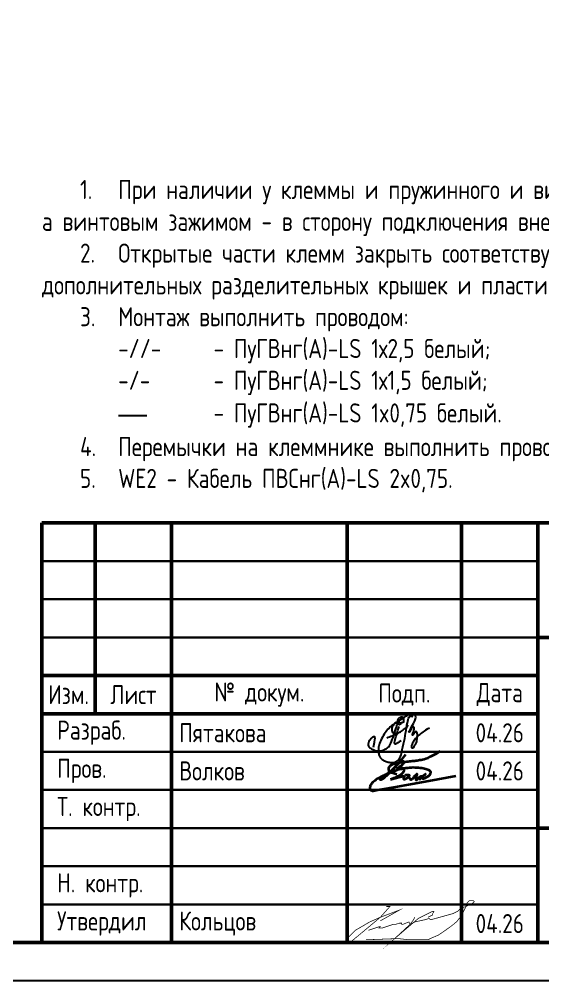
# Model space of a CAD drawing. Header units: millimetres. Extents: x -863 to 2106, y -90 to 586.
# Drawn here: x 1364 to 1432.6, y 0 to 126 of the extents above; entities that cross this region are included whole.
import ezdxf

# ---------------------------------------------------------------- set-up
doc = ezdxf.new("R2010")
doc.units = ezdxf.units.MM
doc.styles.add('Gost_type_A', font='GOST_A.TTF')

# ---------------------------------------------------------------- blocks, each defined once
blk = doc.blocks.new('Штамп большой нижний')
at = {"lineweight": 50}
for points in [[(-185, 55), (-178, 55), (-178, 35), (-185, 35)], [(-178, 55), (-168, 55), (-168, 35), (-178, 35)], [(-168, 55), (-145, 55), (-145, 35), (-168, 35)], [(-145, 55), (-130, 55), (-130, 35), (-145, 35)], [(-130, 55), (-120, 55), (-120, 35), (-130, 35)], [(-120, 55), (0, 55), (0, 40), (-120, 40)], [(-120, 40), (-50, 40), (-50, 15), (-120, 15)], [(-185, 35), (-178, 35), (-178, 30), (-185, 30)], [(-178, 35), (-168, 35), (-168, 30), (-178, 30)], [(-168, 35), (-145, 35), (-145, 30), (-168, 30)], [(-145, 35), (-130, 35), (-130, 30), (-145, 30)], [(-130, 35), (-120, 35), (-120, 30), (-130, 30)], [(-185, 30), (-168, 30), (-168, 0), (-185, 0)], [(-168, 30), (-145, 30), (-145, 0), (-168, 0)], [(-145, 30), (-130, 30), (-130, 0), (-145, 0)], [(-130, 30), (-120, 30), (-120, 0), (-130, 0)], [(-120, 15), (-50, 15), (-50, 0), (-120, 0)]]:
    blk.add_lwpolyline(points, close=True, dxfattribs=at)
for points in [[(-185, 55), (-178, 55), (-178, 50), (-185, 50)], [(-178, 55), (-168, 55), (-168, 50), (-178, 50)], [(-168, 55), (-145, 55), (-145, 50), (-168, 50)], [(-145, 55), (-130, 55), (-130, 50), (-145, 50)], [(-130, 55), (-120, 55), (-120, 50), (-130, 50)], [(-185, 50), (-178, 50), (-178, 45), (-185, 45)], [(-178, 50), (-168, 50), (-168, 45), (-178, 45)], [(-168, 50), (-145, 50), (-145, 45), (-168, 45)], [(-145, 50), (-130, 50), (-130, 45), (-145, 45)], [(-130, 50), (-120, 50), (-120, 45), (-130, 45)], [(-185, 45), (-178, 45), (-178, 40), (-185, 40)], [(-178, 45), (-168, 45), (-168, 40), (-178, 40)], [(-168, 45), (-145, 45), (-145, 40), (-168, 40)], [(-145, 45), (-130, 45), (-130, 40), (-145, 40)], [(-130, 45), (-120, 45), (-120, 40), (-130, 40)], [(-185, 40), (-178, 40), (-178, 35), (-185, 35)], [(-178, 40), (-168, 40), (-168, 35), (-178, 35)], [(-168, 40), (-145, 40), (-145, 35), (-168, 35)], [(-145, 40), (-130, 40), (-130, 35), (-145, 35)], [(-130, 40), (-120, 40), (-120, 35), (-130, 35)], [(-185, 30), (-168, 30), (-168, 25), (-185, 25)], [(-168, 30), (-145, 30), (-145, 25), (-168, 25)], [(-145, 30), (-130, 30), (-130, 25), (-145, 25)], [(-130, 30), (-120, 30), (-120, 25), (-130, 25)], [(-185, 25), (-168, 25), (-168, 20), (-185, 20)], [(-168, 25), (-145, 25), (-145, 20), (-168, 20)], [(-145, 25), (-130, 25), (-130, 20), (-145, 20)], [(-130, 25), (-120, 25), (-120, 20), (-130, 20)], [(-185, 20), (-168, 20), (-168, 15), (-185, 15)], [(-168, 20), (-145, 20), (-145, 15), (-168, 15)], [(-145, 20), (-130, 20), (-130, 15), (-145, 15)], [(-130, 20), (-120, 20), (-120, 15), (-130, 15)], [(-185, 15), (-168, 15), (-168, 10), (-185, 10)], [(-168, 15), (-145, 15), (-145, 10), (-168, 10)], [(-145, 15), (-130, 15), (-130, 10), (-145, 10)], [(-130, 15), (-120, 15), (-120, 10), (-130, 10)], [(-185, 10), (-168, 10), (-168, 5), (-185, 5)], [(-168, 10), (-145, 10), (-145, 5), (-168, 5)], [(-145, 10), (-130, 10), (-130, 5), (-145, 5)], [(-130, 10), (-120, 10), (-120, 5), (-130, 5)], [(-185, 5), (-168, 5), (-168, 0), (-185, 0)], [(-168, 5), (-145, 5), (-145, 0), (-168, 0)], [(-145, 5), (-130, 5), (-130, 0), (-145, 0)], [(-130, 5), (-120, 5), (-120, 0), (-130, 0)]]:
    blk.add_lwpolyline(points, close=True)
at = {"char_height": 2.5, "style": 'Gost_type_A'}
for s, insert, width, attachment_point in [('№ докум.', (-156.5, 32.5), 23, 5), ('Изм.', (-181.5, 32.5), 7, 5), ('Лист', (-173, 32.5), 10, 5), ('Подп.', (-137.5, 32.5), 15, 5), ('Дата', (-125, 32.5), 10, 5), ('\\pxl0.8;Разраб.', (-185, 27.5), 17, 4), ('\\pxl0.8;Пров.', (-185, 22.5), 17, 4), ('\\pxl0.8;Т. контр.', (-185, 17.5), 17, 4), ('\\pxl0.8;Н. контр.', (-185, 7.5), 17, 4), ('\\pxl0.8;Утвердил', (-185, 2.5), 17, 4)]:
    blk.add_mtext(s, dxfattribs=dict(at, insert=insert, width=width, attachment_point=attachment_point))
blk = doc.blocks.new('Сотрудник 7_1')
at = {"lineweight": 35}
for points in [[(5.51, 4.62), (4.98, 3.97), (4.54, 3.43), (4.18, 3.01), (3.9, 2.68), (3.67, 2.43), (3.49, 2.24), (3.34, 2.09), (3.21, 1.97), (3.08, 1.86), (2.97, 1.76), (2.86, 1.67), (2.76, 1.6), (2.67, 1.53), (2.59, 1.47), (2.52, 1.42), (2.45, 1.38), (2.4, 1.35), (2.35, 1.33), (2.31, 1.31), (2.28, 1.3), (2.25, 1.3), (2.23, 1.3), (2.21, 1.31), (2.2, 1.31), (2.19, 1.33), (2.18, 1.34), (2.18, 1.36), (2.18, 1.38), (2.18, 1.4), (2.19, 1.42), (2.2, 1.45), (2.22, 1.48), (2.25, 1.51), (2.28, 1.55), (2.32, 1.59), (2.36, 1.63), (2.42, 1.67), (2.49, 1.72), (2.56, 1.78), (2.65, 1.84), (2.75, 1.9), (2.87, 1.97), (2.99, 2.04), (3.12, 2.12), (3.25, 2.21), (3.39, 2.3), (3.53, 2.41), (3.67, 2.52), (3.81, 2.64), (3.94, 2.77), (4.07, 2.9), (4.2, 3.03), (4.32, 3.15), (4.44, 3.27), (4.55, 3.37), (4.65, 3.46), (4.74, 3.54), (4.82, 3.6), (4.9, 3.64), (4.97, 3.68), (5.03, 3.7), (5.08, 3.72), (5.13, 3.73), (5.17, 3.73), (5.21, 3.73), (5.24, 3.73), (5.26, 3.73), (5.28, 3.72), (5.3, 3.71), (5.31, 3.7), (5.32, 3.68), (5.33, 3.66), (5.33, 3.64), (5.32, 3.61), (5.32, 3.58), (5.3, 3.54), (5.28, 3.5), (5.25, 3.46), (5.21, 3.41), (5.16, 3.36), (5.1, 3.3), (5.03, 3.23), (4.96, 3.17), (4.88, 3.1), (4.8, 3.04), (4.72, 2.98), (4.65, 2.92), (4.59, 2.87), (4.53, 2.83), (4.49, 2.8), (4.46, 2.77), (4.43, 2.76), (4.42, 2.75), (4.42, 2.74), (4.43, 2.75), (4.45, 2.75), (4.49, 2.76), (4.53, 2.78), (4.58, 2.8), (4.64, 2.82), (4.7, 2.84), (4.76, 2.85), (4.83, 2.86), (4.89, 2.87), (4.95, 2.88), (5.01, 2.87), (5.06, 2.87), (5.11, 2.85), (5.15, 2.84), (5.19, 2.81), (5.22, 2.78), (5.25, 2.75), (5.27, 2.72), (5.29, 2.68), (5.3, 2.63), (5.3, 2.59), (5.3, 2.54), (5.29, 2.49), (5.27, 2.44), (5.26, 2.38), (5.23, 2.33), (5.2, 2.28), (5.17, 2.22), (5.12, 2.17), (5.07, 2.11), (5, 2.05), (4.92, 1.99), (4.83, 1.93), (4.73, 1.86), (4.6, 1.79), (4.47, 1.72), (4.31, 1.65), (4.15, 1.57), (3.96, 1.49), (3.76, 1.41), (3.54, 1.32)], [(4.39, 2), (4.09, 2.07), (3.85, 2.15), (3.67, 2.21), (3.55, 2.27), (3.46, 2.33), (3.4, 2.39), (3.37, 2.44), (3.35, 2.5), (3.33, 2.55), (3.32, 2.61), (3.31, 2.66), (3.31, 2.72), (3.31, 2.77), (3.32, 2.83), (3.34, 2.89), (3.36, 2.94), (3.39, 2.99), (3.43, 3.05), (3.48, 3.1), (3.54, 3.15), (3.6, 3.2), (3.67, 3.24), (3.74, 3.29), (3.82, 3.33), (3.91, 3.37), (4.01, 3.4), (4.11, 3.44), (4.22, 3.47), (4.34, 3.5), (4.47, 3.53), (4.62, 3.56), (4.77, 3.58), (4.93, 3.61), (5.11, 3.63), (5.29, 3.65), (5.48, 3.67), (5.67, 3.69), (5.85, 3.71), (6.04, 3.72), (6.21, 3.74), (6.38, 3.76), (6.55, 3.77), (6.71, 3.79), (6.86, 3.81), (7.02, 3.83), (7.19, 3.86), (7.36, 3.89), (7.54, 3.92), (7.74, 3.96), (7.95, 4.01), (8.19, 4.09), (8.47, 4.19), (8.78, 4.33), (9.15, 4.51), (9.57, 4.74), (10.05, 5.03)], [(6.04, 1.58), (6.05, 1.53), (6.06, 1.49), (6.06, 1.46), (6.07, 1.43), (6.09, 1.4), (6.1, 1.38), (6.12, 1.36), (6.14, 1.35), (6.16, 1.33), (6.19, 1.33), (6.22, 1.33), (6.25, 1.33), (6.28, 1.33), (6.31, 1.34), (6.34, 1.36), (6.37, 1.38), (6.4, 1.4), (6.43, 1.43), (6.46, 1.46), (6.49, 1.5), (6.52, 1.53), (6.55, 1.57), (6.58, 1.62), (6.62, 1.66), (6.65, 1.71), (6.69, 1.75), (6.73, 1.8), (6.78, 1.84), (6.82, 1.88), (6.85, 1.92), (6.89, 1.95), (6.92, 1.98), (6.95, 2.01), (6.97, 2.03), (6.98, 2.05), (7, 2.06), (7, 2.06), (7.01, 2.06), (7.01, 2.05), (7, 2.03), (7, 2), (6.99, 1.96), (6.97, 1.93), (6.96, 1.88), (6.94, 1.83), (6.93, 1.79), (6.91, 1.74), (6.9, 1.69), (6.89, 1.64), (6.88, 1.6), (6.87, 1.56), (6.86, 1.53), (6.85, 1.49), (6.84, 1.46), (6.84, 1.43), (6.84, 1.41), (6.84, 1.38), (6.84, 1.36), (6.84, 1.35), (6.84, 1.33), (6.84, 1.32), (6.85, 1.31), (6.86, 1.3), (6.86, 1.29), (6.87, 1.29), (6.88, 1.28), (6.89, 1.28), (6.9, 1.27), (6.91, 1.27), (6.92, 1.27), (6.93, 1.28), (6.95, 1.28), (6.96, 1.29), (6.97, 1.29), (6.98, 1.3), (7, 1.32), (7.03, 1.34), (7.06, 1.37), (7.1, 1.41), (7.15, 1.45), (7.21, 1.5), (7.27, 1.56), (7.34, 1.62), (7.41, 1.68), (7.48, 1.73), (7.54, 1.77), (7.58, 1.79), (7.6, 1.79), (7.61, 1.77), (7.59, 1.72), (7.57, 1.67), (7.54, 1.61), (7.5, 1.54), (7.46, 1.48), (7.43, 1.43), (7.41, 1.4), (7.4, 1.38), (7.41, 1.38), (7.42, 1.4), (7.45, 1.43), (7.49, 1.48), (7.54, 1.53), (7.6, 1.59), (7.66, 1.66), (7.73, 1.72), (7.81, 1.79), (7.88, 1.85), (7.95, 1.9), (8.01, 1.95), (8.06, 1.99), (8.09, 2.01), (8.11, 2.02), (8.1, 2.02), (8.07, 1.99), (8.03, 1.96), (7.98, 1.91), (7.92, 1.86), (7.87, 1.81), (7.81, 1.76), (7.76, 1.71), (7.73, 1.67), (7.7, 1.64), (7.68, 1.61), (7.67, 1.58), (7.67, 1.56), (7.67, 1.54), (7.68, 1.53), (7.7, 1.51), (7.71, 1.5), (7.73, 1.49), (7.75, 1.48), (7.77, 1.48), (7.8, 1.47), (7.83, 1.47), (7.87, 1.48), (7.91, 1.48), (7.96, 1.5), (8.01, 1.51), (8.07, 1.53), (8.13, 1.55), (8.19, 1.58), (8.26, 1.62), (8.33, 1.66), (8.4, 1.71), (8.48, 1.76), (8.55, 1.82), (8.63, 1.89), (8.69, 1.95), (8.75, 2.02), (8.79, 2.1), (8.82, 2.17), (8.83, 2.24), (8.81, 2.31), (8.78, 2.37), (8.72, 2.44), (8.65, 2.5), (8.56, 2.56), (8.44, 2.61), (8.31, 2.66), (8.17, 2.71), (8, 2.75), (7.83, 2.78), (7.64, 2.81), (7.44, 2.84), (7.22, 2.86), (7, 2.88), (6.77, 2.88), (6.53, 2.89), (6.29, 2.88), (6.04, 2.87), (5.79, 2.84), (5.52, 2.81), (5.25, 2.77), (4.97, 2.71), (4.68, 2.64), (4.38, 2.55), (4.06, 2.44), (3.74, 2.32), (3.42, 2.2), (3.11, 2.06), (2.8, 1.92), (2.51, 1.78), (2.25, 1.65), (2.01, 1.52), (1.8, 1.4), (1.62, 1.29), (1.47, 1.18), (1.35, 1.09), (1.24, 0.99), (1.15, 0.91), (1.08, 0.82), (1.02, 0.74), (0.97, 0.65), (0.93, 0.57), (0.89, 0.49), (0.86, 0.41), (0.84, 0.34), (0.83, 0.27), (0.82, 0.21), (0.82, 0.15), (0.83, 0.11), (0.84, 0.07), (0.85, 0.04), (0.87, 0.01), (0.89, -0.01), (0.91, -0.03), (0.94, -0.05), (0.97, -0.07), (1, -0.08), (1.03, -0.1), (1.07, -0.11), (1.1, -0.12), (1.13, -0.13), (1.17, -0.14), (1.2, -0.15), (1.24, -0.15), (1.29, -0.15), (1.47, -0.12), (1.9, -0.04), (2.7, 0.1), (3.99, 0.34), (5.91, 0.69), (8.58, 1.18), (12.12, 1.82)], [(3.54, 1.32), (4.17, 1.5), (4.63, 1.63), (4.96, 1.71), (5.17, 1.76), (5.28, 1.77), (5.33, 1.76), (5.34, 1.73), (5.32, 1.7), (5.3, 1.66), (5.28, 1.62), (5.27, 1.58), (5.26, 1.55), (5.25, 1.51), (5.24, 1.48), (5.24, 1.45), (5.24, 1.42), (5.24, 1.4), (5.25, 1.39), (5.26, 1.37), (5.27, 1.36), (5.29, 1.36), (5.31, 1.36), (5.33, 1.36), (5.35, 1.36), (5.39, 1.37), (5.42, 1.38), (5.46, 1.4), (5.49, 1.41), (5.54, 1.43), (5.58, 1.45), (5.62, 1.48), (5.67, 1.51), (5.72, 1.54), (5.76, 1.57), (5.81, 1.61), (5.85, 1.64), (5.89, 1.68), (5.93, 1.72), (5.96, 1.75), (5.99, 1.78), (6, 1.81), (6.02, 1.83), (6.02, 1.86), (6.01, 1.87), (6, 1.89), (5.98, 1.9), (5.95, 1.91), (5.91, 1.92), (5.87, 1.92), (5.81, 1.92), (5.75, 1.92), (5.69, 1.92), (5.63, 1.91), (5.57, 1.9), (5.51, 1.89), (5.46, 1.88)]]:
    blk.add_lwpolyline(points, dxfattribs=at)

msp = doc.modelspace()

# ---------------------------------------------------------------- linework, layer by layer
msp.add_lwpolyline([(1557, 420), (1557, 0), (1260, 0), (1260, 420)], close=True)
at = {"lineweight": 50}
msp.add_lwpolyline([(1552, 415), (1552, 5), (1280, 5), (1280, 415)], close=True, dxfattribs=at)
at = {"const_width": 0.0934}
for points in [[(1409.8, 6.62), (1410.74, 6.93), (1411.2, 7.09), (1411.36, 7.09), (1411.2, 6.93), (1411.36, 6.93), (1411.67, 6.93), (1413.07, 7.4), (1413.38, 7.4), (1413.85, 7.55), (1414.16, 7.55), (1414.16, 7.4), (1414.32, 7.4), (1415.1, 7.71), (1415.25, 7.4), (1415.87, 7.71), (1417.28, 8.02), (1417.74, 8.18), (1417.9, 8.02), (1418.05, 8.02), (1420.86, 8.8), (1421.48, 9.11), (1421.79, 9.42), (1422.1, 9.58), (1422.57, 9.73), (1423.19, 10.04), (1423.5, 10.2), (1423.66, 10.35), (1423.5, 10.51), (1423.19, 10.51), (1423.04, 10.51), (1422.72, 10.2), (1422.57, 9.73), (1421.95, 8.49), (1421.32, 7.71), (1420.55, 7.09), (1418.99, 6), (1417.9, 5.53), (1417.59, 5.37), (1415.1, 5.37), (1413.69, 5.53), (1409.49, 5.37)], [(1412.14, 9.73), (1412.6, 9.73), (1411.36, 8.33), (1410.43, 7.55), (1408.48, 5.93), (1407.36, 5), (1407, 5), (1407, 5.22), (1407.16, 5.68), (1408.09, 6.62), (1409.96, 7.71), (1411.36, 8.33), (1413.85, 9.26), (1411.36, 7.86)], [(1415.87, 8.33), (1415.72, 8.02), (1415.25, 7.4), (1413.23, 5.53), (1416.34, 8.18), (1418.21, 9.11), (1418.37, 9.11), (1418.21, 8.8), (1418.21, 8.64), (1417.59, 8.33)]]:
    msp.add_lwpolyline(points, dxfattribs=at)
for points in [[(1410.44, 30.61), (1410.66, 31.72), (1410.66, 31.91), (1410.59, 32), (1410.42, 31.94), (1410.32, 31.94), (1410.14, 31.78), (1409.81, 31.35), (1409.76, 31.02), (1409.76, 30.72), (1409.86, 30.61), (1410.3, 30.32), (1410.69, 30.16), (1411, 30.1), (1411.45, 30.1), (1412.01, 30.31), (1412.47, 30.63), (1412.81, 31.23), (1413.23, 32.53), (1413.54, 33.55), (1413.6, 33.71), (1413.68, 33.85), (1413.77, 33.92), (1413.83, 33.92), (1413.95, 33.76), (1414, 33.65), (1413.9, 33.55), (1413.82, 33.55), (1413.71, 33.62), (1413.65, 33.89), (1413.65, 34.05), (1413.65, 34.24), (1413.76, 34.39), (1413.88, 34.49), (1414.07, 34.58), (1414.26, 34.58), (1414.38, 34.51), (1414.38, 34.38), (1414.38, 34.15), (1414.38, 33.89), (1414.3, 33.81), (1414.2, 33.81), (1414.14, 33.87)], [(1417.77, 33.11), (1417.37, 32.88), (1416.93, 32.62), (1416.37, 32.16), (1415.96, 31.77), (1415.61, 31.21), (1415.45, 30.88), (1415.42, 30.73), (1415.42, 30.6), (1415.46, 30.54), (1415.55, 30.5), (1415.65, 30.54), (1415.73, 30.61), (1416.02, 31.11), (1416.14, 31.35), (1416.14, 31.56), (1416.2, 31.85), (1416.2, 32.17), (1416.2, 32.43), (1416.12, 32.61), (1416.06, 32.66), (1415.98, 32.66), (1415.87, 32.55), (1415.75, 32.42), (1415.65, 32.25), (1415.59, 32.17), (1415.52, 32.17), (1415.62, 32.37), (1415.72, 32.69), (1415.8, 33), (1415.8, 33.19), (1415.7, 33.27), (1415.63, 33.27), (1415.54, 33.18), (1415.44, 33.1), (1415.34, 32.94), (1415.26, 32.77), (1415.19, 32.61), (1415.14, 32.54), (1415.08, 32.6), (1415.15, 32.76), (1415.75, 33.78), (1415.99, 34.35), (1415.99, 34.72), (1415.9, 34.96), (1415.73, 35.07), (1415.31, 34.96), (1414.85, 34.76), (1414.37, 34.5), (1413.42, 33.82), (1412.6, 33.28), (1412.09, 32.67), (1411.6, 31.93), (1411.18, 31.05), (1411.1, 30.44), (1411.1, 29.86), (1411.22, 29.41), (1411.47, 29.09), (1411.72, 28.91), (1412.1, 28.72), (1412.62, 28.59), (1413.27, 28.59), (1413.77, 28.91), (1414.05, 29.43), (1414.41, 31.13), (1414.67, 32.38), (1414.9, 33.93), (1415.1, 34.6), (1415.23, 34.7), (1415.43, 34.7), (1415.61, 34.61)], [(1412.22, 31.83), (1412.42, 31.95), (1412.87, 32.09), (1413.69, 32.43), (1414.1, 32.69), (1414.67, 33.13), (1414.95, 33.36), (1415.04, 33.5)], [(1413.77, 33.91), (1413.71, 33.97), (1413.46, 33.88), (1413.06, 33.54), (1412.83, 33.17), (1412.83, 32.74), (1412.94, 32.55), (1413.19, 32.43), (1413.57, 32.4)], [(1414.09, 31.45), (1413.63, 31.2), (1413.47, 31.06), (1413.37, 31), (1413.26, 31), (1413.22, 31.07), (1413.22, 31.28), (1413.36, 31.99), (1413.81, 33.3)]]:
    msp.add_open_spline(points, degree=3)

# ---------------------------------------------------------------- block references
for name, p in [('Штамп большой нижний', (1552, 5)), ('Сотрудник 7_1', (1409.14, 25.04))]:
    msp.add_blockref(name, p)

# ---------------------------------------------------------------- texts
at = {"char_height": 2.5, "style": 'Gost_type_A'}
for s, insert, width, attachment_point in [('\\pxi2,ql,t4;1.^IПри наличии у клеммы и пружинного и винтового зажима, установить пружинным зажимом в сторону внутреннего монтажа шкафа, а винтовым зажимом - в сторону подключения внешних кабелей.\\P2.^IОткрытые части клемм закрыть соответствующими концевыми крышками. На данной схеме показаны только места установок дополнительных разделительных крышек и пластин (в зависимости от типа клемм).\\P{\\A1;3.^IМонтаж выполнить проводом:\\P\\pi0,l4,q*,t4,9;-//-^I- ПуГВнг(А)-LS 1х2,5 белый;\\P\\pi2.42857,l1.57143,ql,t1.57143,9;-/-  ^I- ПуГВнг(А)-LS 1х1,5 белый; \\P\\pi-5,l9,q*,t9;\\fArial|b0|i0|c0|p34;\\H1.08333x;―^I\\fGOST type A|b0|i0|c204|p34;\\H0.92308x;- ПуГВнг(А)-LS 1x0,75 белый.\\A0;\\fMS Shell Dlg 2|b0|i0|c204|p0;\\H0.70834x;\\P\\pi2,l0,ql,t4;\\A1;\\fGOST type A|b0|i0|c204|p34;\\H1.41176x;4.^IПеремычки на клеммнике выполнить проводом ПуГВнг(А)-LS 1х1,5 белый;\\P5.^IWE2 - Кабель ПВСнг(А)-LS 2x0,75.}', (1367, 64), 183, 7), ('Пятакова', (1385, 32.5), 22, 4), ('04.26', (1427, 32.5), 10, 5), ('Волков', (1385, 27.5), 22, 4), ('04.26', (1427, 27.5), 10, 5), ('Кольцов', (1385, 7.5), 22, 4), ('04.26', (1427, 7.5), 10, 5)]:
    msp.add_mtext(s, dxfattribs=dict(at, insert=insert, width=width, attachment_point=attachment_point))

doc.saveas('drawing.dxf')
